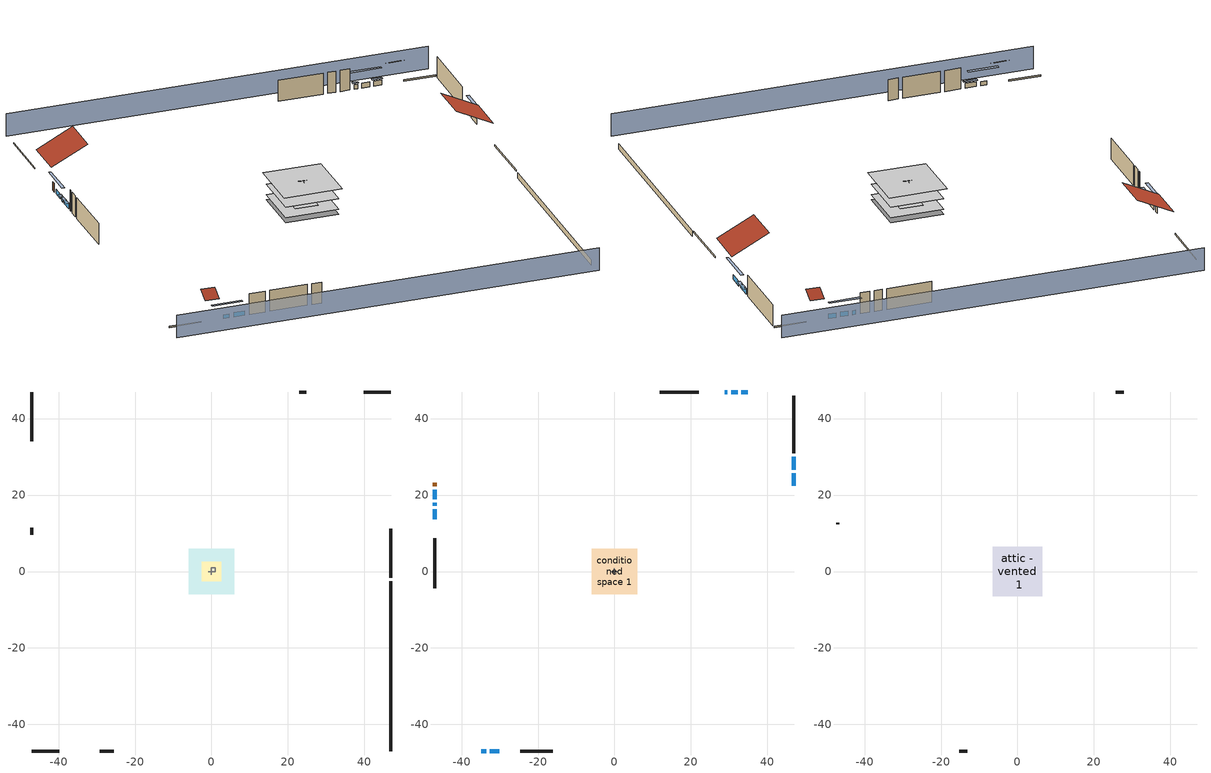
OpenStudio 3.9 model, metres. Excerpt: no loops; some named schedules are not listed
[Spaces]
garage 1
 floor foundation (Slab1 construction): -2.59,-2.59 -2.59,2.59 2.59,2.59 2.59,-2.59 z0
 wall outside (Wall1 construction): -29.2,-46.96 -25.54,-46.96 z0.3:5.18
 wall outside (Wall2 construction): -46.96,11.49 -46.96,9.66 z0.3:5.18
 wall outside (Wall12 construction): 24.73,46.96 22.91,46.96 z0.3:5.18
 wall to conditioned space 1 (Wall5 construction Reversed): 0,-0.91 0,0.91 z0.3:5.18
 wall to conditioned space 1 (Wall6 construction Reversed): 0.91,0 -0.91,0 z0.3:5.18
crawlspace - vented 1
 floor foundation (Slab2 construction): -5.92,-5.92 -5.92,5.92 5.92,5.92 5.92,-5.92 z-0.91
 wall outside (RimJoist1 construction): 46.96,-1.59 46.96,11.25 z0.3:0.61
 wall outside (RimJoist2 construction): -46.96,-46.96 -39.82,-46.96 z0.3:0.61
 wall outside (RimJoist3 construction): -46.96,46.96 -46.96,34.12 z0.3:0.61
 wall outside (RimJoist4 construction): 46.96,46.96 39.82,46.96 z0.3:0.61
 wall foundation (FoundationWall1 construction): 46.96,-46.96 46.96,-2.52 z-0.91:0.3
furnace airloop ret air space
 floor adiabatic (AdiabaticConst): 0,0 0,1 1,1 1,0 z0
 wall adiabatic (AdiabaticConst): 0,1 0,0 1,0 1,1 0,1 z0:1
 ceiling adiabatic (AdiabaticConst): 1,0 1,1 0,1 0,0 z1
conditioned space 1
 floor to crawlspace - vented 1 (Floor1 construction): -5.92,-5.92 -5.92,5.92 5.92,5.92 5.92,-5.92 z0.3
 floor to garage 1 (Floor2 construction): -2.59,-2.59 -2.59,2.59 2.59,2.59 2.59,-2.59 z0.3
 floor adiabatic (AdiabaticFloorConstruction): -5.92,-5.92 -5.92,5.92 5.92,5.92 5.92,-5.92 z2.74
 wall outside (Wall3 construction): 46.96,30.89 46.96,46.03 z0.3:5.18
 wall outside (Wall4 construction): -24.61,-46.96 -16.2,-46.96 z0.3:5.18
 wall outside (Wall7 construction): -46.96,8.73 -46.96,-4.36 z0.3:5.18
 wall outside (Wall8 construction): 21.98,46.96 11.9,46.96 z0.3:5.18
 wall outside (AdiabaticWallConstruction): 46.96,22.37 46.96,25.7 / 46.96,26.63 46.96,29.96 / -46.96,21.36 -46.96,18.88 z0.3:1.4; -34.91,-46.96 -33.57,-46.96 z0.3:1.22; -32.64,-46.96 -30.12,-46.96 z0.3:1.43; -46.96,17.96 -46.96,17.17 z0.3:1.37; -46.96,16.24 -46.96,13.69 / 32.23,46.96 30.48,46.96 / 34.91,46.96 33.16,46.96 z0.3:1.46; 29.55,46.96 28.78,46.96 z0.3:1.34
 wall outside (AdiabaticWallConstruction 1): -46.96,23.2 -46.96,22.28 z0.3:2.34
 window (WindowConstruction): 46.96,22.37 46.96,25.7 z0.3:1.4
 window (WindowConstruction 1): 46.96,26.63 46.96,29.96 z0.3:1.4
 window (WindowConstruction 2): -34.91,-46.96 -33.57,-46.96 z0.3:1.22
 window (WindowConstruction 3): -32.64,-46.96 -30.13,-46.96 z0.3:1.43
 window (WindowConstruction 4): -46.96,21.36 -46.96,18.88 z0.3:1.4
 window (WindowConstruction 5): -46.96,17.95 -46.96,17.17 z0.3:1.37
 window (WindowConstruction 6): -46.96,16.24 -46.96,13.69 z0.3:1.46
 window (WindowConstruction 7): 32.23,46.96 30.48,46.96 z0.3:1.46
 window (WindowConstruction 8): 29.55,46.96 28.78,46.96 z0.3:1.34
 window (WindowConstruction 9): 34.91,46.96 33.16,46.96 z0.3:1.46
 door (Door): -46.96,23.2 -46.96,22.28 z0.3:2.34
 ceiling adiabatic (AdiabaticFloorConstruction): 5.92,-5.92 5.92,5.92 -5.92,5.92 -5.92,-5.92 z2.74
attic - vented 1
 floor to conditioned space 1 (Floor3 construction Reversed): -6.46,-6.46 -6.46,6.46 6.46,6.46 6.46,-6.46 z5.18
 wall outside (Wall9 construction): -15.27,-46.96 -13.08,-46.96 z0.3:5.18
 wall outside (Wall10 construction): 27.85,46.96 25.66,46.96 z0.3:5.18
 wall outside (Wall11 construction): -46.96,12.76 -46.96,12.42 z0.3:5.18
 roof outside (Roof1 construction): 46.96,21.45,5.18 38.66,21.45,9.33 38.66,12.17,9.33 46.96,12.17,5.18
 roof outside (Roof2 construction): -35.84,-46.96,5.18 -35.84,-44.22,6.55 -38.89,-44.22,6.55 -38.89,-46.96,5.18
 roof outside (Roof3 construction): 35.84,46.96,5.18 35.84,44.22,6.55 38.89,44.22,6.55 38.89,46.96,5.18
 roof outside (Roof4 construction): -46.96,24.13,5.18 -38.85,24.13,9.24 -38.85,33.19,9.24 -46.96,33.19,5.18
shading: 46.96,51.53 -46.96,51.53 / -46.96,-51.53 46.96,-51.53 z0:5.18; 46.96,28.45 46.96,19.63 47.57,19.63 47.57,28.45 z4.15; 46.96,30.26 46.96,26.33 47.57,26.33 47.57,30.26 z1.71; -30.82,-46.96 -37.65,-46.96 -37.65,-47.57 -30.82,-47.57 z3.96; -29.82,-46.96 -32.94,-46.96 -32.94,-47.57 -29.82,-47.57 z1.74; -46.96,16.14 -46.96,24.1 -47.57,24.1 -47.57,16.14 z4.15; -46.96,16.87 -46.96,18.26 -47.57,18.26 -47.57,16.87 z1.68; -46.96,13.39 -46.96,16.55 -47.57,16.55 -47.57,13.39 z1.77; 27.74,46.96 34.97,46.96 34.97,47.57 27.74,47.57 z4.21; 28.48,46.96 29.86,46.96 29.86,47.57 28.48,47.57 z1.65; 32.85,46.96 35.21,46.96 35.21,47.57 32.85,47.57 z1.77
[Site]
Portland Intl Arpt_OR: Latitude {deg}=45.59; Longitude {deg}=-122.6; Time Zone {hr}=-8; Elevation {m}=33; Terrain=Suburbs; Keep Site Location Information=Yes
[Site:GroundTemperature:Shallow]
10.2558, 8.96328, 8.85977, 9.47314, 11.9355, 14.3863, 16.5111, 17.8571, 17.9714, 16.8767, 14.8061, 12.4304
[Site:WaterMainsTemperature]
Calculation Method=Schedule; Temperature Schedule=mains temperature schedule
[Building]
Building 1
[Material] Roughness=Rough
Name | Thickness {m} | Conductivity {W/m-K} | Density {kg/m3} | Specific Heat {J/kg-K} | Thermal Absorptance | Solar Absorptance | Visible Absorptance
asphalt or fiberglass shingles | 0.00635 | 0.162714 | 1121.4 | 1465.45 | 0.9 | 0.85 | 0.85
roof rigid ins | 0.00281632 | 0.029427 | 32.04 | 1214.23 | 0.9 | 0.7 | 0.7
osb sheathing 0.5 in. | 0.0127 | 0.115458 | 512.64 | 1214.23 | 0.9 | 0.6 | 0.6
wood siding | 0.0254 | 0.102417 | 544.68 | 1172.36 | 0.9 | 0.85 | 0.85
osb sheathing 0.5 in. 1 | 0.0127 | 0.115458 | 512.64 | 1214.23 | 0.9 | 0.7 | 0.7
wall stud and cavity | 0.1397 | 0.727959 | 139.0536 | 1170.24 | 0.9 | 0.6 | 0.6
wall stud and cavity 1 | 0.1397 | 0.550994 | 139.0536 | 1170.24 | 0.9 | 0.7 | 0.7
gypsum board | 0.0127 | 0.160291 | 801 | 837.4 | 0.9 | 0.6 | 0.6
osb sheathing 0.5 in. 2; osb sheathing 0.5 in. 3 | 0.0127 | 0.115458 | 512.64 | 1214.23
wall stud and cavity 2 | 0.1397 | 0.335416 | 139.0536 | 1170.24 | 0.9 | 0.7 | 0.7
rim joist stud and cavity | 0.0508 | 0.178688 | 50.32683 | 1063.81 | 0.9 | 0.6 | 0.6
floor stud and cavity | 0.1397 | 0.923637 | 92.3553 | 1139.71 | 0.9 | 0.7 | 0.7
osb sheathing 0.75 in. | 0.01905 | 0.115458 | 512.64 | 1214.23 | 0.9 | 0.7 | 0.7
floor covering | 0.0127 | 0.0433444 | 54.468 | 1339.84 | 0.9 | 0.6 | 0.6
ceiling loosefill ins | 0.254 | 0.0480833 | 16.02 | 1046.75 | 0.9 | 0.7 | 0.7
ceiling stud and cavity | 0.1397 | 0.104117 | 65.682 | 1177.47 | 0.9 | 0.7 | 0.7
concrete 4.0 in. | 0.1016 | 1.803125 | 2242.8 | 837.4 | 0.9 | 0.7 | 0.7
concrete 8.0 in. | 0.2032 | 1.803125 | 2242.8 | 837.4 | 0.9 | 0.7 | 0.7
soil 0.5 in. | 0.0127 | 1.3848 | 1842.3 | 418.7 | 0.9 | 0.7 | 0.7
wood siding 1; wood siding 2 | 0.0254 | 0.102417 | 544.68 | 1172.36
wall rigid ins; floor rigid ins | 0.512978 | 0.029427 | 32.04 | 1214.23 | 0.9 | 0.7 | 0.7
wall stud and cavity 3 | 0.0889 | 0.380278 | 52.3479 | 1209.89 | 0.9 | 0.7 | 0.7
door material | 0.04445 | 0.0612267 | 512.64 | 1214.23 | 0.9 | 0.7 | 0.7
floor stud and cavity 1 | 0.1397 | 1.75129 | 37.0049 | 1207.88 | 0.9 | 0.7 | 0.7
wall stud and cavity 4 | 0.0889 | 0.391764 | 83.0341 | 1211.67 | 0.9 | 0.7 | 0.7
furniture material conditioned space 1; furniture material garage 1 | 0.1524 | 0.115458 | 640.8 | 1214.23 | 0.9 | 0.6 | 0.6
[Construction]
Roof1 construction; Roof2 construction; Roof3 construction; Roof4 construction: asphalt or fiberglass shingles, roof rigid ins, osb sheathing 0.5 in.
Wall1 construction; Wall2 construction: wood siding, osb sheathing 0.5 in. 1, wall stud and cavity
Wall3 construction; Wall4 construction: wood siding, osb sheathing 0.5 in. 1, wall stud and cavity 1, gypsum board
Wall5 construction Reversed: gypsum board, wall stud and cavity 2, osb sheathing 0.5 in. 2
Wall6 construction Reversed: gypsum board, wall stud and cavity 2, osb sheathing 0.5 in. 3
Wall7 construction; Wall8 construction: wood siding, osb sheathing 0.5 in. 3, wall stud and cavity 1, gypsum board
Wall9 construction; Wall10 construction; Wall11 construction; Wall12 construction: wood siding, osb sheathing 0.5 in. 3, wall stud and cavity
RimJoist1 construction; RimJoist2 construction; RimJoist3 construction; RimJoist4 construction: wood siding, rim joist stud and cavity
Floor1 construction; Floor2 construction: floor stud and cavity, osb sheathing 0.75 in., floor covering
Floor3 construction Reversed: gypsum board, ceiling stud and cavity, ceiling loosefill ins
Slab1 construction: concrete 4.0 in.
FoundationWall1 construction: concrete 8.0 in.
Slab2 construction: soil 0.5 in.
WindowConstruction; WindowConstruction 1; WindowConstruction 2; WindowConstruction 3; WindowConstruction 4; WindowConstruction 5; WindowConstruction 6; WindowConstruction 7; WindowConstruction 8; WindowConstruction 9: WindowMaterial
AdiabaticWallConstruction: wood siding 1, wall rigid ins, wall stud and cavity 3, gypsum board
Door: door material
AdiabaticWallConstruction 1: wood siding 2, wall rigid ins, wall stud and cavity 3, gypsum board
AdiabaticFloorConstruction: floor stud and cavity 1, floor rigid ins, osb sheathing 0.75 in., floor covering
PartitionWallConstruction: gypsum board, wall stud and cavity 4, gypsum board
furniture construction conditioned space 1: furniture material conditioned space 1
furniture construction garage 1: furniture material garage 1
AdiabaticConst: Adiabatic
[WindowMaterial:SimpleGlazingSystem]
WindowMaterial: U-Factor {W/m2-K}=4.76952; Solar Heat Gain Coefficient=0.63
[Material:NoMass]
Adiabatic: Roughness=Rough; Thermal Resistance {m2-K/W}=176.1
[ThermalZone] Multiplier=1; Use Ideal Air Loads=No
Name | Volume {m3} | Thermostat
conditioned space | 749.83 | conditioned space temperature setpoint
attic - vented | 161.048
garage | 65.242
crawlspace - vented | 171.147
furnace airloop ret air zone | 1
[Sizing:Zone] Zone Cooling Design Supply Air Temperature Input Method=SupplyAirTemperature; Zone Cooling Design Supply Air Temperature {C}=14; Zone Cooling Design Supply Air Temperature Difference {deltaC}=11.11; Zone Heating Design Supply Air Temperature Input Method=SupplyAirTemperature; Zone Heating Design Supply Air Temperature {C}=40; Zone Heating Design Supply Air Temperature Difference {deltaC}=11.11; Zone Cooling Design Supply Air Humidity Ratio {kg-H2O/kg-air}=0.0085; Zone Heating Design Supply Air Humidity Ratio {kg-H2O/kg-air}=0.008; Cooling Design Air Flow Method=DesignDay; Heating Design Air Flow Method=DesignDay; Account for Dedicated Outdoor Air System=No; Dedicated Outdoor Air System Control Strategy=NeutralSupplyAir; Dedicated Outdoor Air Low Setpoint Temperature for Design {C}=autosize; Dedicated Outdoor Air High Setpoint Temperature for Design {C}=autosize; Zone Load Sizing Method=Sensible Load Only No Latent Load; Zone Latent Cooling Design Supply Air Humidity Ratio Input Method=HumidityRatioDifference; Zone Cooling Design Supply Air Humidity Ratio Difference {kgWater/kgDryAir}=0.005; Zone Latent Heating Design Supply Air Humidity Ratio Input Method=HumidityRatioDifference; Zone Humidification Design Supply Air Humidity Ratio Difference {kgWater/kgDryAir}=0.005; Sizing Option=Coincident
attic - vented; garage; crawlspace - vented; furnace airloop ret air zone
[Space]
Name | Thermal Zone | Volume {m3}
conditioned space 1 | conditioned space | 749.83
attic - vented 1 | attic - vented | 161.048
garage 1 | garage | 65.242
crawlspace - vented 1 | crawlspace - vented | 171.147
furnace airloop ret air space | furnace airloop ret air zone
[ThermostatSetpoint:DualSetpoint]
conditioned space temperature setpoint: Heating Setpoint Temperature Schedule=heating setpoint; Cooling Setpoint Temperature Schedule=cooling setpoint; Temperature Difference Between Cutout And Setpoint {deltaC}=0
[Foundation:Kiva] Wall Depth Below Slab {m}=0.2032
Name | Initial Indoor Air Temperature {C} | Wall Height Above Grade {m}
Foundation Kiva 1 | 13.4258 | 0.1016
Foundation Kiva 2 | 7.80547 | 0.3048
[Foundation:Kiva:Settings]
Soil Conductivity {W/m-K}=1.3848; Soil Density {kg/m3}=1842.3; Soil Specific Heat {J/kg-K}=418.7; Ground Solar Absorptivity=0.9; Ground Thermal Absorptivity=0.9; Ground Surface Roughness {m}=0.03; Far-Field Width {m}=40; Deep-Ground Boundary Condition=ZeroFlux; Deep-Ground Depth {m}=40; Minimum Cell Dimension {m}=0.2; Maximum Cell Growth Coefficient=3; Simulation Timestep=Timestep
[SurfaceProperty:ExposedFoundationPerimeter] Exposed Perimeter Calculation Method=TotalExposedPerimeter
Name | Total Exposed Perimeter {m}
Slab1 | 14.6304
Slab2 | 44.43984
[SurfaceProperty:IncidentSolarMultiplier] Incident Solar Multiplier=1; Incident Solar Multiplier Schedule=trans schedule winter=0.85 summer=0.7
Window1; Window2; Window3; Window4; Window5; Window6; Window7; Window8; Window9; Window10
[InternalMass:Definition] Design Level Calculation Method=SurfaceArea
Name | Construction | Surface Area {m2}
partition wall mass | PartitionWallConstruction | 307.509
furniture mass conditioned space 1 | furniture construction conditioned space 1 | 123.004
furniture mass garage 1 | furniture construction garage 1 | 2.67561
[InternalMass] Multiplier=1
Name | Internal Mass Definition | Space or SpaceType
partition wall mass | partition wall mass | conditioned space 1
furniture mass conditioned space 1 | furniture mass conditioned space 1 | conditioned space 1
furniture mass garage 1 | furniture mass garage 1 | garage 1
[EnergyManagementSystem:Sensor]
Name | Output Variable or Output Meter Index Key | Output Variable or Output Meter
water_heater_T_set | water heater setpoint | Schedule Value
out_pb_s |  | Site Outdoor Air Barometric Pressure
out_wt_s |  | Site Outdoor Air Humidity Ratio
site_vw_s |  | Site Wind Speed
cool_season | cooling season schedule | Schedule Value
furnace_airloop_AH_MFR_s | Node 16 | System Node Mass Flow Rate
furnace_airloop_AH_VFR_s | Node 16 | System Node Current Density Volume Flow Rate
furnace_airloop_AH_Tout_s | Node 16 | System Node Temperature
furnace_airloop_AH_Wout_s | Node 16 | System Node Humidity Ratio
furnace_airloop_RA_T_s | Node 19 | System Node Temperature
furnace_airloop_Ra_W_s | Node 19 | System Node Humidity Ratio
furnace_airloop_0_DZ_T_s | crawlspace - vented | Zone Air Temperature
furnace_airloop_0_DZ_W_s | crawlspace - vented | Zone Mean Air Humidity Ratio
natural_vent_s | natural vent schedule | Schedule Value
htg_sp_s | heating setpoint | Schedule Value
clg_sp_s | cooling setpoint | Schedule Value
mech_vent_range_fan_0_sch_s | mech vent range fan 0 schedule | Schedule Value
mech_vent_bath_fan_0_sch_s | mech vent bath fan 0 schedule | Schedule Value
clothes_dryer_exhaust_0_sch_s | clothes_dryer | Schedule Value
htg_load_cond |  | Heating:EnergyTransfer:Zone:CONDITIONED SPACE
clg_load_cond |  | Cooling:EnergyTransfer:Zone:CONDITIONED SPACE
htg_load_duct |  | Heating:EnergyTransfer:Zone:FURNACE AIRLOOP RET AIR ZONE
clg_load_duct |  | Cooling:EnergyTransfer:Zone:FURNACE AIRLOOP RET AIR ZONE
s_conv | Floor1 | Surface Inside Face Convection Heat Gain Energy
s_ig | Floor1 | Surface Inside Face Internal Gains Radiation Heat Gain Energy
s_sol | Floor1 | Surface Inside Face Solar Radiation Heat Gain Energy
s_lgt | Floor1 | Surface Inside Face Lights Radiation Heat Gain Energy
s_surf | Floor1 | Surface Inside Face Net Surface Thermal Radiation Heat Gain Energy
s_conv_1 | Floor2 | Surface Inside Face Convection Heat Gain Energy
s_ig_1 | Floor2 | Surface Inside Face Internal Gains Radiation Heat Gain Energy
s_sol_1 | Floor2 | Surface Inside Face Solar Radiation Heat Gain Energy
s_lgt_1 | Floor2 | Surface Inside Face Lights Radiation Heat Gain Energy
s_surf_1 | Floor2 | Surface Inside Face Net Surface Thermal Radiation Heat Gain Energy
s_conv_2 | Floor3 | Surface Inside Face Convection Heat Gain Energy
s_ig_2 | Floor3 | Surface Inside Face Internal Gains Radiation Heat Gain Energy
s_sol_2 | Floor3 | Surface Inside Face Solar Radiation Heat Gain Energy
s_lgt_2 | Floor3 | Surface Inside Face Lights Radiation Heat Gain Energy
s_surf_2 | Floor3 | Surface Inside Face Net Surface Thermal Radiation Heat Gain Energy
s_conv_3 | inferred conditioned ceiling | Surface Inside Face Convection Heat Gain Energy
s_ig_3 | inferred conditioned ceiling | Surface Inside Face Internal Gains Radiation Heat Gain Energy
s_sol_3 | inferred conditioned ceiling | Surface Inside Face Solar Radiation Heat Gain Energy
s_lgt_3 | inferred conditioned ceiling | Surface Inside Face Lights Radiation Heat Gain Energy
s_surf_3 | inferred conditioned ceiling | Surface Inside Face Net Surface Thermal Radiation Heat Gain Energy
[ElectricEquipment:Definition] Design Level Calculation Method=EquipmentLevel
Name | Design Level {W} | Fraction Latent | Fraction Radiant | Fraction Lost
ceiling fan | 17.3277 | 0 | 0.558 | 0
clothes washer | 312.503 | 0.03 | 0.162 | 0.7
clothes dryer | 7180.14 | 0.015 | 0.081 | 0.85
dishwasher | 1126.89 | 0.3 | 0.18 | 0.4
fridge | 49.4292 | 0 | 0.6 | 0
cooking range | 75.9192 | 0.16 | 0.384 | 0.2
misc tv | 484.508 | 0 | 0.6 | 0
misc plug loads | 418.236 | 0.021 | 0.558 | 0.049
misc permanent spa pump | 441.413 | 0 | 0 | 1
whole house fan; mech vent house fan | 0 | 0 | 0 | 1
mech vent house fan cfis | 0 | 0 | 0 | 0
mech vent range fan 0; mech vent bath fan 0 | 30 | 0 | 0 | 1
[ElectricEquipment] Space or SpaceType=conditioned space 1
Name | Electric Equipment Definition | Schedule
ceiling fan | ceiling fan | ceiling_fan
clothes washer | clothes washer | clothes_washer
clothes dryer | clothes dryer | clothes_dryer
dishwasher | dishwasher | dishwasher
fridge | fridge | fridge schedule
cooking range | cooking range | cooking_range
misc tv | misc tv | plug_loads_tv
misc plug loads | misc plug loads | plug_loads_other
misc permanent spa pump | misc permanent spa pump | misc permanent spa pump schedule
whole house fan | whole house fan | Always On Discrete
mech vent house fan | mech vent house fan | mech vent house fan schedule
mech vent house fan cfis | mech vent house fan cfis | mech vent house fan cfis schedule
mech vent range fan 0 | mech vent range fan 0 | mech vent range fan 0 schedule
mech vent bath fan 0 | mech vent bath fan 0 | mech vent bath fan 0 schedule
[OtherEquipment:Definition] Design Level Calculation Method=EquipmentLevel
Name | Design Level {W} | Fraction Latent | Fraction Radiant | Fraction Lost
water heater sens; furnace airloop_0 SupSensLkToCond; furnace airloop_0 SupCondToLv; furnace airloop_0 RetCondToRP; furnace airloop_0 RetSensLkToRP; furnace airloop_0 SupCondToDZ; furnace airloop_0 RetCondToDZ; furnace airloop_0 SupSensLkToDZ; mech vent house fan sensible load | 0 | 0 | 0 | 0
water heater lat; furnace airloop_0 SupLatLkToCond; furnace airloop_0 RetLatLkToRP; furnace airloop_0 SupLatLkToDZ; mech vent house fan latent load | 0 | 1 | 0 | 0
water heater energy adjustment1 | 0.01 | 0 | 0 | 1
clothes dryer 2 | 0 | 0.015 | 0.081 | 0.85
cooking range 2 | 2224.97 | 0.16 | 0.384 | 0.2
misc permanent spa heater | 958.429 | 0 | 0 | 1
general water use sensible | -43.4886 | 0 | 0.6 | 0
general water use latent | 44.1266 | 1 | 0 | 0
[OtherEquipment]
Name | Other Equipment Definition | Space or SpaceType | Schedule | Fuel Type
water heater sens | water heater sens | conditioned space 1 | Always On Discrete
water heater lat | water heater lat | conditioned space 1 | Always On Discrete
water heater energy adjustment1 | water heater energy adjustment1 | conditioned space 1 | Always On Discrete | Electricity
clothes dryer 1 | clothes dryer 2 | conditioned space 1 | clothes_dryer | Electricity
cooking range 1 | cooking range 2 | conditioned space 1 | cooking_range | NaturalGas
misc permanent spa heater | misc permanent spa heater | conditioned space 1 | misc permanent spa heater schedule | NaturalGas
general water use sensible | general water use sensible | conditioned space 1 | general water use schedule
general water use latent | general water use latent | conditioned space 1 | general water use schedule
furnace airloop_0 SupSensLkToCond | furnace airloop_0 SupSensLkToCond | conditioned space 1 | Always On Discrete
furnace airloop_0 SupLatLkToCond | furnace airloop_0 SupLatLkToCond | conditioned space 1 | Always On Discrete
furnace airloop_0 SupCondToLv | furnace airloop_0 SupCondToLv | conditioned space 1 | Always On Discrete
furnace airloop_0 RetCondToRP | furnace airloop_0 RetCondToRP | furnace airloop ret air space | Always On Discrete
furnace airloop_0 RetSensLkToRP | furnace airloop_0 RetSensLkToRP | furnace airloop ret air space | Always On Discrete
furnace airloop_0 RetLatLkToRP | furnace airloop_0 RetLatLkToRP | furnace airloop ret air space | Always On Discrete
furnace airloop_0 SupCondToDZ | furnace airloop_0 SupCondToDZ | crawlspace - vented 1 | Always On Discrete
furnace airloop_0 RetCondToDZ | furnace airloop_0 RetCondToDZ | crawlspace - vented 1 | Always On Discrete
furnace airloop_0 SupSensLkToDZ | furnace airloop_0 SupSensLkToDZ | crawlspace - vented 1 | Always On Discrete
furnace airloop_0 SupLatLkToDZ | furnace airloop_0 SupLatLkToDZ | crawlspace - vented 1 | Always On Discrete
mech vent house fan sensible load | mech vent house fan sensible load | conditioned space 1 | Always On Discrete
mech vent house fan latent load | mech vent house fan latent load | conditioned space 1 | Always On Discrete
[WaterUse:Equipment:Definition]
Name | Peak Flow Rate {m3/s}
clothes washer | 1.78587e-05
dishwasher | 8.16306e-06
[Lights:Definition] Design Level Calculation Method=LightingLevel; Fraction Radiant=0.6; Fraction Visible=0.2; Return Air Fraction=0
Name | Lighting Level {W}
interior lighting | 583.723
garage lighting | 13.7013
[Lights] Fraction Replaceable=1
Name | Lights Definition | Space or SpaceType | Schedule
interior lighting | interior lighting | conditioned space 1 | lighting_interior
garage lighting | garage lighting | garage 1 | lighting_garage
[Exterior:Lights:Definition]
exterior lighting: Design Level {W}=15.2753
[Exterior:Lights]
exterior lighting: Exterior Lights Definition=exterior lighting; Schedule=exterior lighting schedule
[People:Definition]
occupants: Number of People Calculation Method=People; Number of People {people}=2; Fraction Radiant=0.314171; Sensible Heat Fraction=0.56303; Carbon Dioxide Generation Rate {m3/s-W}=0; Enable ASHRAE 55 Comfort Warnings=No; Mean Radiant Temperature Calculation Type=EnclosureAveraged
[People]
occupants: People Definition=occupants; Space or SpaceType=conditioned space 1; Number of People Schedule=occupants; Activity Level Schedule=occupants activity schedule; Multiplier=1
[ZoneMixing] Schedule=Always On Continuous; Design Flow Rate Calculation Method=Flow/Zone; Design Flow Rate {m3/s}=0
Name | Zone or Space | Source Zone or Space
furnace airloop_0 ZoneMixDZToCond mix | conditioned space | crawlspace - vented
furnace airloop_0 ZoneMixCondToDZ mix | crawlspace - vented | conditioned space
whole house fan mix | attic - vented | conditioned space
[SpaceInfiltration:DesignFlowRate] Schedule=Always On Discrete
Name | Space or SpaceType | Design Flow Rate Calculation Method | Design Flow Rate {m3/s} | Air Changes per Hour {1/hr} | Constant Term Coefficient | Temperature Term Coefficient | Velocity Term Coefficient | Velocity Squared Term Coefficient
natural vent flow; whole house fan flow; infil flow | conditioned space 1 | Flow/Space | 0
infil crawlspace - vented 1 | crawlspace - vented 1 | AirChanges/Hour |  | 2.6013 | 1 | 0 | 0 | 0
crawlspace_vented 1 duct leakage imbalance infil flow | crawlspace - vented 1 | Flow/Space | 0
[SpaceInfiltration:EffectiveLeakageArea] Schedule=Always On Discrete
Name | Space or SpaceType | Effective Air Leakage Area {cm2} | Stack Coefficient | Wind Coefficient
infil garage 1 | garage 1 | 271.837 | 0.000129147 | 4.64657e-05
infil attic - vented 1 | attic - vented 1 | 5570.53 | 0.00020102 | 4.44662e-05
